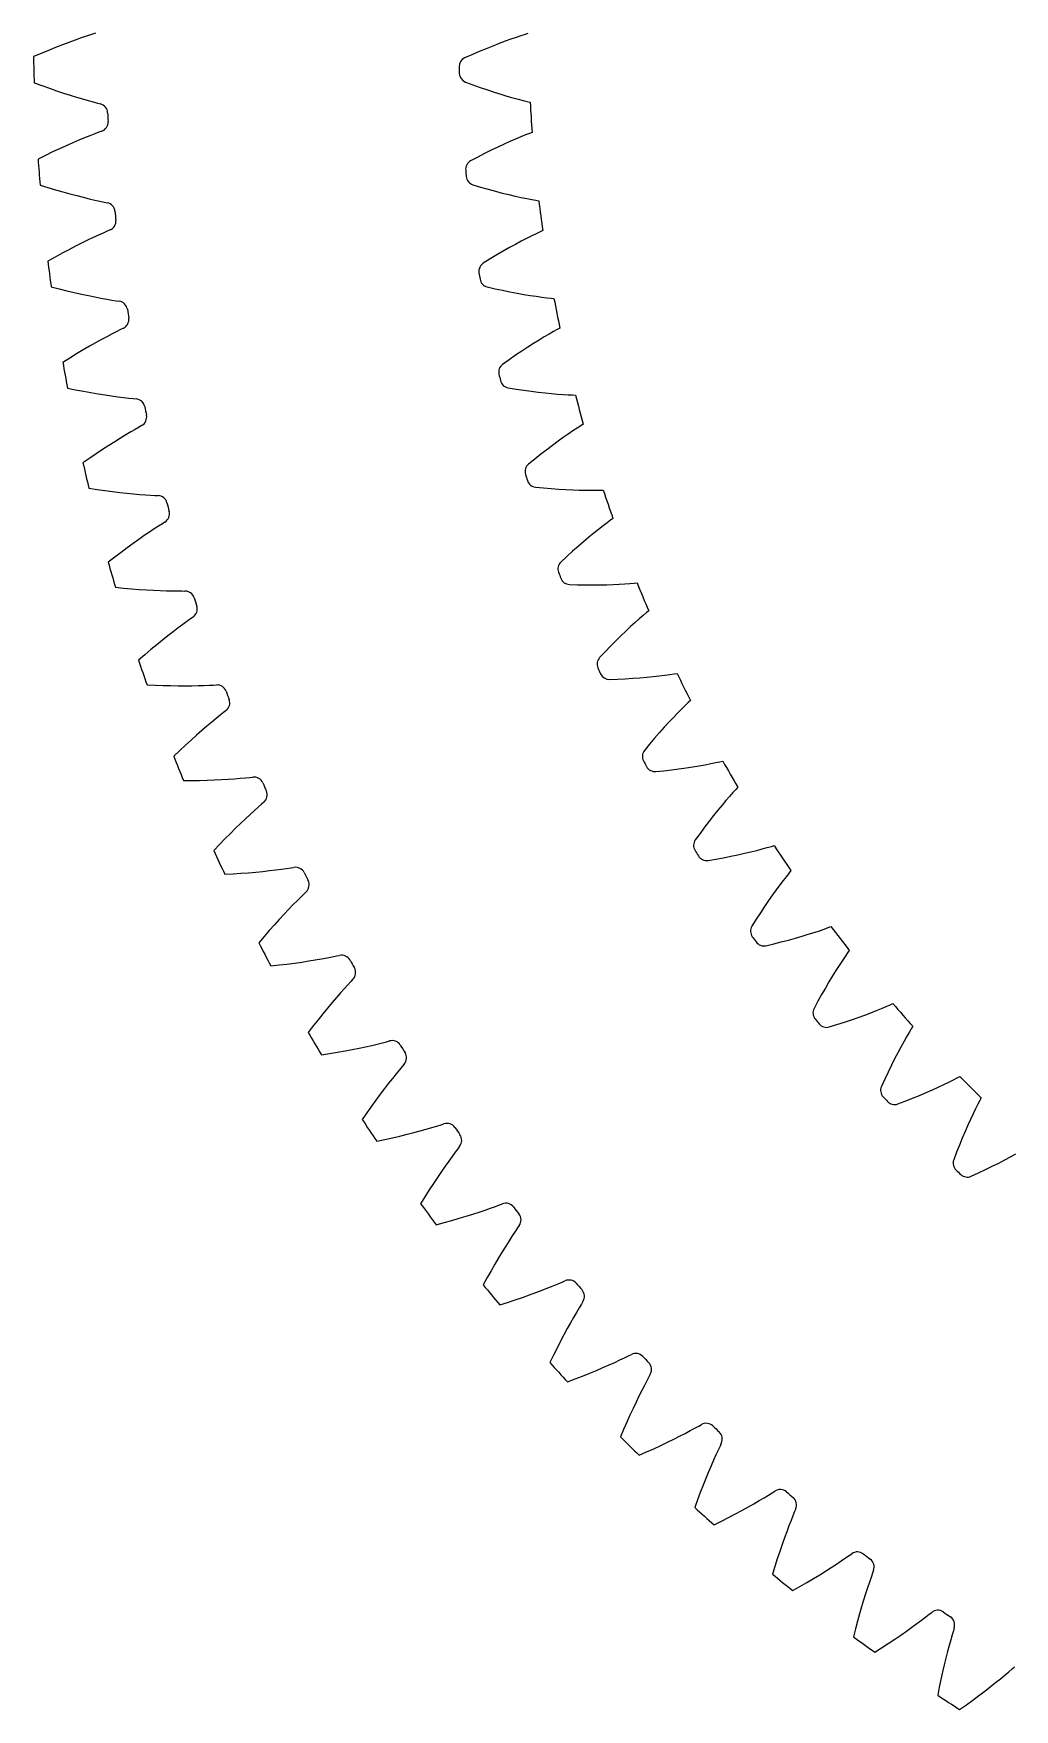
# Model space of a CAD drawing. Header units: millimetres. Extents: x -62 to 62, y -62 to 62.
# Drawn here: x -62.5 to -31.9, y -52.7 to -0.5 of the extents above; entities that cross this region are included whole.
import ezdxf

# ---------------------------------------------------------------- set-up
doc = ezdxf.new("R2010")
doc.units = ezdxf.units.MM

msp = doc.modelspace()

# ---------------------------------------------------------------- linework, layer by layer
at = {"layer": 'thin_ring_external'}
for p, q in [((-60.684631, -0.498214), (-60.838191, -0.549561)), ((-60.553189, -0.455441), (-60.684631, -0.498214)), ((-62.02471, -0.993922), (-62.253306, -1.088799)), ((-61.803454, -0.904875), (-62.02471, -0.993922)), ((-61.590212, -0.821683), (-61.803454, -0.904875)), ((-61.385815, -0.744403), (-61.590212, -0.821683)), ((-61.191315, -0.67314), (-61.385815, -0.744403)), ((-61.008114, -0.608082), (-61.191315, -0.67314)), ((-60.838191, -0.549561), (-61.008114, -0.608082)), ((-62.253306, -1.088799), (-62.48868, -1.189499)), ((-62.467903, -2.002762), (-62.227695, -2.091312)), ((-62.227695, -2.091312), (-61.994553, -2.174393)), ((-61.994553, -2.174393), (-61.769039, -2.252026)), ((-61.769039, -2.252026), (-61.551827, -2.324221)), ((-61.551827, -2.324221), (-61.34375, -2.390964)), ((-61.34375, -2.390964), (-61.145865, -2.452203)), ((-61.145865, -2.452203), (-60.959581, -2.507822)), ((-60.959581, -2.507822), (-60.786892, -2.55759)), ((-60.786892, -2.55759), (-60.630911, -2.60103)), ((-60.630911, -2.60103), (-60.497456, -2.637035)), ((-60.497456, -2.637035), (-60.406135, -2.662543)), ((-60.580032, -3.596157), (-60.73077, -3.655279)), ((-60.450945, -3.546728), (-60.580032, -3.596157)), ((-60.362703, -3.51204), (-60.450945, -3.546728)), ((-61.893052, -4.159644), (-62.116506, -4.266069)), ((-61.676632, -4.059416), (-61.893052, -4.159644)), ((-61.467916, -3.965444), (-61.676632, -4.059416)), ((-61.267731, -3.877828), (-61.467916, -3.965444)), ((-61.077124, -3.796727), (-61.267731, -3.877828)), ((-60.897483, -3.722399), (-61.077124, -3.796727)), ((-60.73077, -3.655279), (-60.897483, -3.722399)), ((-62.116506, -4.266069), (-62.34643, -4.378657)), ((-62.284155, -5.189797), (-62.039739, -5.265968)), ((-62.039739, -5.265968), (-61.802659, -5.337035)), ((-61.802659, -5.337035), (-61.573475, -5.403052)), ((-61.573475, -5.403052), (-61.35286, -5.464062)), ((-61.35286, -5.464062), (-61.141647, -5.520094)), ((-61.141647, -5.520094), (-60.940893, -5.571148)), ((-60.940893, -5.571148), (-60.752012, -5.617183)), ((-60.752012, -5.617183), (-60.577007, -5.658068)), ((-60.577007, -5.658068), (-60.419011, -5.693487)), ((-60.419011, -5.693487), (-60.283891, -5.722631)), ((-60.283891, -5.722631), (-60.191388, -5.743443)), ((-60.464909, -6.75146), (-60.627978, -6.827005)), ((-60.317387, -6.684718), (-60.464909, -6.75146)), ((-60.190993, -6.628763), (-60.317387, -6.684718)), ((-60.104636, -6.589614), (-60.190993, -6.628763)), ((-61.388902, -7.203366), (-61.599922, -7.314514)), ((-61.185257, -7.09886), (-61.388902, -7.203366)), ((-60.989806, -7.001137), (-61.185257, -7.09886)), ((-60.803589, -6.910409), (-60.989806, -7.001137)), ((-60.627978, -6.827005), (-60.803589, -6.910409)), ((-61.81765, -7.43221), (-62.041526, -7.556391)), ((-61.599922, -7.314514), (-61.81765, -7.43221)), ((-61.937915, -8.363293), (-61.689928, -8.426884)), ((-61.689928, -8.426884), (-61.449528, -8.485754)), ((-61.449528, -8.485754), (-61.217272, -8.539983)), ((-61.217272, -8.539983), (-60.993831, -8.589648)), ((-60.993831, -8.589648), (-60.780032, -8.634822)), ((-60.780032, -8.634822), (-60.576933, -8.675559)), ((-60.576933, -8.675559), (-60.385948, -8.71189)), ((-60.385948, -8.71189), (-60.209083, -8.743785)), ((-60.209083, -8.743785), (-60.049485, -8.771091)), ((-60.049485, -8.771091), (-59.913054, -8.793298)), ((-59.913054, -8.793298), (-59.819608, -8.809359)), ((-60.200301, -9.9138), (-60.371424, -10.006062)), ((-60.041303, -9.830027), (-60.200301, -9.9138)), ((-59.897381, -9.75584), (-60.041303, -9.830027)), ((-59.774008, -9.693504), (-59.897381, -9.75584)), ((-59.689764, -9.649997), (-59.774008, -9.693504)), ((-60.941015, -10.328524), (-61.146085, -10.450302)), ((-60.742972, -10.213755), (-60.941015, -10.328524)), ((-60.552766, -10.10618), (-60.742972, -10.213755)), ((-60.371424, -10.006062), (-60.552766, -10.10618)), ((-61.35752, -10.578961), (-61.574763, -10.714411)), ((-61.146085, -10.450302), (-61.35752, -10.578961)), ((-61.430086, -11.514971), (-61.179176, -11.565816)), ((-61.179176, -11.565816), (-60.936083, -11.612334)), ((-60.936083, -11.612334), (-60.701361, -11.654633)), ((-60.701361, -11.654633), (-60.475675, -11.692825)), ((-60.475675, -11.692825), (-60.259848, -11.727023)), ((-60.259848, -11.727023), (-60.054935, -11.757337)), ((-60.054935, -11.757337), (-59.862344, -11.783868)), ((-59.862344, -11.783868), (-59.684081, -11.806691)), ((-59.684081, -11.806691), (-59.523297, -11.825812)), ((-59.523297, -11.825812), (-59.385909, -11.841024)), ((-59.385909, -11.841024), (-59.291766, -11.852292)), ((-59.615569, -12.974731), (-59.781758, -13.07561)), ((-59.461055, -12.882949), (-59.615569, -12.974731)), ((-59.321109, -12.80151), (-59.461055, -12.882949)), ((-59.20108, -12.732956), (-59.321109, -12.80151)), ((-59.119167, -12.685204), (-59.20108, -12.732956)), ((-60.532725, -13.558825), (-60.737314, -13.698113)), ((-60.334141, -13.426735), (-60.532725, -13.558825)), ((-60.142216, -13.302004), (-60.334141, -13.426735)), ((-59.957751, -13.184857), (-60.142216, -13.302004)), ((-59.781758, -13.07561), (-59.957751, -13.184857)), ((-60.737314, -13.698113), (-60.947358, -13.844479)), ((-60.761993, -14.636607), (-60.508813, -14.674574)), ((-60.508813, -14.674574), (-60.263663, -14.708619)), ((-60.263663, -14.708619), (-60.027087, -14.738878)), ((-60.027087, -14.738878), (-59.799746, -14.765496)), ((-59.799746, -14.765496), (-59.582454, -14.788629)), ((-59.582454, -14.788629), (-59.37626, -14.80844)), ((-59.37626, -14.80844), (-59.182565, -14.825103)), ((-59.182565, -14.825103), (-59.00337, -14.838795)), ((-59.00337, -14.838795), (-58.841819, -14.849681)), ((-58.841819, -14.849681), (-58.703834, -14.857857)), ((-58.703834, -14.857857), (-58.609238, -14.864304)), ((-59.036128, -16.111046), (-59.206313, -16.229136)), ((-58.875306, -16.001813), (-59.036128, -16.111046)), ((-58.725681, -15.902261), (-58.875306, -16.001813)), ((-58.590076, -15.813782), (-58.725681, -15.902261)), ((-58.473704, -15.739189), (-58.590076, -15.813782)), ((-58.394336, -15.687317), (-58.473704, -15.739189)), ((-59.761442, -16.631975), (-59.958652, -16.781528)), ((-59.569861, -16.489918), (-59.761442, -16.631975)), ((-59.384555, -16.35555), (-59.569861, -16.489918)), ((-59.206313, -16.229136), (-59.384555, -16.35555)), ((-59.958652, -16.781528), (-60.160948, -16.938428)), ((-59.935378, -17.720058), (-59.680591, -17.745048)), ((-59.680591, -17.745048), (-59.434022, -17.766531)), ((-59.434022, -17.766531), (-59.19621, -17.78467)), ((-59.19621, -17.78467), (-58.967805, -17.799646)), ((-58.967805, -17.799646), (-58.749616, -17.811654)), ((-58.749616, -17.811654), (-58.542679, -17.820911)), ((-58.542679, -17.820911), (-58.348386, -17.827662)), ((-58.348386, -17.827662), (-58.168726, -17.832185)), ((-58.168726, -17.832185), (-58.00683, -17.834808)), ((-58.00683, -17.834808), (-57.868607, -17.835929)), ((-57.868607, -17.835929), (-57.773805, -17.837537)), ((-57.706187, -18.784798), (-57.837098, -18.880085)), ((-57.593776, -18.70436), (-57.706187, -18.784798)), ((-57.51716, -18.648503), (-57.593776, -18.70436)), ((-58.300413, -19.231076), (-58.471968, -19.366426)), ((-58.136479, -19.10445), (-58.300413, -19.231076)), ((-57.981445, -18.987148), (-58.136479, -19.10445)), ((-57.837098, -18.880085), (-57.981445, -18.987148)), ((-59.023565, -19.821161), (-59.217585, -19.988186)), ((-58.834248, -19.661735), (-59.023565, -19.821161)), ((-58.650171, -19.51008), (-58.834248, -19.661735)), ((-58.471968, -19.366426), (-58.650171, -19.51008)), ((-58.952399, -20.757279), (-58.696668, -20.769227)), ((-58.696668, -20.769227), (-58.449324, -20.778092)), ((-58.449324, -20.778092), (-58.210896, -20.784065)), ((-58.210896, -20.784065), (-57.982025, -20.787358)), ((-57.982025, -20.787358), (-57.763507, -20.78821)), ((-57.763507, -20.78821), (-57.556367, -20.786888)), ((-57.556367, -20.786888), (-57.361983, -20.78371)), ((-57.361983, -20.78371), (-57.182326, -20.779054)), ((-57.182326, -20.779054), (-57.020507, -20.773407)), ((-57.020507, -20.773407), (-56.882408, -20.767468)), ((-56.882408, -20.767468), (-56.787648, -20.764234)), ((-56.936316, -21.922947), (-57.085159, -22.048012)), ((-56.797624, -21.808654), (-56.936316, -21.922947)), ((-56.67175, -21.706807), (-56.797624, -21.808654)), ((-56.563592, -21.620733), (-56.67175, -21.706807)), ((-56.489928, -21.561037), (-56.563592, -21.620733)), ((-57.406833, -22.326777), (-57.577469, -22.479343)), ((-57.242413, -22.182844), (-57.406833, -22.326777)), ((-57.085159, -22.048012), (-57.242413, -22.182844)), ((-57.934491, -22.809084), (-58.119731, -22.985798)), ((-57.753562, -22.640199), (-57.934491, -22.809084)), ((-57.577469, -22.479343), (-57.753562, -22.640199)), ((-57.81562, -23.740347), (-57.559612, -23.739222)), ((-57.559612, -23.739222), (-57.312138, -23.735445)), ((-57.312138, -23.735445), (-57.073716, -23.729236)), ((-57.073716, -23.729236), (-56.844975, -23.720839)), ((-56.844975, -23.720839), (-56.626699, -23.710531)), ((-56.626699, -23.710531), (-56.419898, -23.698635)), ((-56.419898, -23.698635), (-56.225929, -23.685536)), ((-56.225929, -23.685536), (-56.046744, -23.671712)), ((-56.046744, -23.671712), (-55.885425, -23.65781)), ((-55.885425, -23.65781), (-55.747809, -23.644828)), ((-55.747809, -23.644828), (-55.653337, -23.636759)), ((-55.385841, -24.480701), (-55.489462, -24.572185)), ((-55.315321, -24.417321), (-55.385841, -24.480701)), ((-55.88491, -24.934054), (-56.035074, -25.076739)), ((-55.742648, -24.801552), (-55.88491, -24.934054)), ((-55.609972, -24.680326), (-55.742648, -24.801552)), ((-55.489462, -24.572185), (-55.609972, -24.680326)), ((-56.522204, -25.559597), (-56.694274, -25.737501)), ((-56.354553, -25.389959), (-56.522204, -25.559597)), ((-56.191931, -25.22888), (-56.354553, -25.389959)), ((-56.035074, -25.076739), (-56.191931, -25.22888)), ((-56.694274, -25.737501), (-56.870248, -25.923442)), ((-56.025432, -26.630875), (-55.787638, -26.612501)), ((-55.787638, -26.612501), (-55.559624, -26.592435)), ((-55.559624, -26.592435), (-55.342159, -26.570995)), ((-55.342159, -26.570995), (-55.136235, -26.548555)), ((-55.136235, -26.548555), (-54.943188, -26.525569)), ((-54.943188, -26.525569), (-54.764942, -26.502614)), ((-54.764942, -26.502614), (-54.604544, -26.480493)), ((-54.604544, -26.480493), (-54.46777, -26.460501)), ((-54.46777, -26.460501), (-54.373834, -26.447619)), ((-56.528007, -26.661479), (-56.27239, -26.647283)), ((-56.27239, -26.647283), (-56.025432, -26.630875)), ((-54.403552, -27.615452), (-54.538863, -27.755045)), ((-54.27724, -27.48761), (-54.403552, -27.615452)), ((-54.162409, -27.373457), (-54.27724, -27.48761)), ((-54.063594, -27.276801), (-54.162409, -27.373457)), ((-53.996402, -27.209904), (-54.063594, -27.276801)), ((-54.83043, -28.065163), (-54.984616, -28.234337)), ((-54.681546, -27.905212), (-54.83043, -28.065163)), ((-54.538863, -27.755045), (-54.681546, -27.905212)), ((-55.306147, -28.598771), (-55.472398, -28.793455)), ((-55.143386, -28.412313), (-55.306147, -28.598771)), ((-54.984616, -28.234337), (-55.143386, -28.412313)), ((-53.340265, -29.264373), (-53.181205, -29.234091)), ((-53.181205, -29.234091), (-53.045631, -29.207141)), ((-53.045631, -29.207141), (-52.952475, -29.18948)), ((-55.092918, -29.513054), (-54.83836, -29.485825)), ((-54.83836, -29.485825), (-54.592562, -29.456829)), ((-54.592562, -29.456829), (-54.356016, -29.426336)), ((-54.356016, -29.426336), (-54.129324, -29.394654)), ((-54.129324, -29.394654), (-53.913238, -29.362139)), ((-53.913238, -29.362139), (-53.708728, -29.329213)), ((-53.708728, -29.329213), (-53.517107, -29.296399)), ((-53.517107, -29.296399), (-53.340265, -29.264373)), ((-52.802904, -30.223182), (-52.922525, -30.357307)), ((-52.694052, -30.103314), (-52.802904, -30.223182)), ((-52.600301, -30.00174), (-52.694052, -30.103314)), ((-52.536613, -29.931498), (-52.600301, -30.00174)), ((-53.185361, -30.660884), (-53.325883, -30.828228)), ((-53.050531, -30.503627), (-53.185361, -30.660884)), ((-52.922525, -30.357307), (-53.050531, -30.503627)), ((-53.620705, -31.190905), (-53.773733, -31.38543)), ((-53.471229, -31.005054), (-53.620705, -31.190905)), ((-53.325883, -30.828228), (-53.471229, -31.005054)), ((-53.773733, -31.38543), (-53.929827, -31.588349)), ((-53.514099, -32.287633), (-53.261263, -32.247442)), ((-53.261263, -32.247442), (-53.017266, -32.205933)), ((-53.017266, -32.205933), (-52.782586, -32.163402)), ((-52.782586, -32.163402), (-52.557807, -32.120186)), ((-52.557807, -32.120186), (-52.343663, -32.076679)), ((-52.343663, -32.076679), (-52.141101, -32.033354)), ((-52.141101, -32.033354), (-51.951405, -31.990799)), ((-51.951405, -31.990799), (-51.77643, -31.949785)), ((-51.77643, -31.949785), (-51.619123, -31.911421)), ((-51.619123, -31.911421), (-51.485102, -31.877584)), ((-51.485102, -31.877584), (-51.392969, -31.855189)), ((-51.190812, -32.879906), (-51.303428, -33.019963)), ((-51.088223, -32.754636), (-51.190812, -32.879906)), ((-50.999781, -32.648407), (-51.088223, -32.754636)), ((-50.939762, -32.575005), (-50.999781, -32.648407)), ((-51.550421, -33.336564), (-51.682215, -33.510866)), ((-51.423797, -33.172629), (-51.550421, -33.336564)), ((-51.303428, -33.019963), (-51.423797, -33.172629)), ((-51.958134, -33.888123), (-52.10103, -34.090208)), ((-51.818343, -33.694882), (-51.958134, -33.888123)), ((-51.682215, -33.510866), (-51.818343, -33.694882)), ((-52.10103, -34.090208), (-52.246558, -34.300833)), ((-49.790254, -34.464861), (-49.699385, -34.437791)), ((-51.795667, -34.977977), (-51.545213, -34.924928)), ((-51.545213, -34.924928), (-51.303654, -34.871015)), ((-51.303654, -34.871015), (-51.071451, -34.816556)), ((-51.071451, -34.816556), (-50.849173, -34.76192)), ((-50.849173, -34.76192), (-50.637529, -34.707536)), ((-50.637529, -34.707536), (-50.437443, -34.653924)), ((-50.437443, -34.653924), (-50.250168, -34.601738)), ((-50.250168, -34.601738), (-50.077515, -34.551844)), ((-50.077515, -34.551844), (-49.922373, -34.505497)), ((-49.922373, -34.505497), (-49.790254, -34.464861)), ((-49.445169, -35.450849), (-49.550487, -35.596474)), ((-49.34911, -35.320504), (-49.445169, -35.450849)), ((-49.266207, -35.209898), (-49.34911, -35.320504)), ((-49.210015, -35.133527), (-49.266207, -35.209898)), ((-49.780991, -35.925274), (-49.903713, -36.106077)), ((-49.662903, -35.755087), (-49.780991, -35.925274)), ((-49.550487, -35.596474), (-49.662903, -35.755087)), ((-50.16001, -36.496931), (-50.292401, -36.706049)), ((-50.030268, -36.296804), (-50.16001, -36.496931)), ((-49.903713, -36.106077), (-50.030268, -36.296804)), ((-50.292401, -36.706049), (-50.426985, -36.92383)), ((-48.417835, -37.122406), (-48.247954, -37.063761)), ((-48.247954, -37.063761), (-48.095381, -37.009553)), ((-48.095381, -37.009553), (-47.96551, -36.962224)), ((-47.96551, -36.962224), (-47.876141, -36.930549)), ((-49.942106, -37.577068), (-49.694688, -37.5113)), ((-49.694688, -37.5113), (-49.456196, -37.445123)), ((-49.456196, -37.445123), (-49.227078, -37.378879)), ((-49.227078, -37.378879), (-49.007879, -37.312964)), ((-49.007879, -37.312964), (-48.799288, -37.247844)), ((-48.799288, -37.247844), (-48.602201, -37.184086)), ((-48.602201, -37.184086), (-48.417835, -37.122406)), ((-47.668274, -38.080118), (-47.772445, -38.244263)), ((-47.57053, -37.929305), (-47.668274, -38.080118)), ((-47.481251, -37.794225), (-47.57053, -37.929305)), ((-47.404104, -37.67953), (-47.481251, -37.794225)), ((-47.351885, -37.60039), (-47.404104, -37.67953)), ((-47.995019, -38.607092), (-48.11167, -38.804033)), ((-47.881689, -38.420258), (-47.995019, -38.607092)), ((-47.772445, -38.244263), (-47.881689, -38.420258)), ((-48.231024, -39.010523), (-48.352565, -39.226128)), ((-48.11167, -38.804033), (-48.231024, -39.010523)), ((-48.352565, -39.226128), (-48.475853, -39.450497)), ((-46.833735, -39.690977), (-46.64016, -39.617239)), ((-46.64016, -39.617239), (-46.459184, -39.546225)), ((-46.459184, -39.546225), (-46.29252, -39.478982)), ((-46.29252, -39.478982), (-46.142914, -39.417055)), ((-46.142914, -39.417055), (-46.015628, -39.363156)), ((-46.015628, -39.363156), (-45.927994, -39.326959)), ((-47.958252, -40.078124), (-47.714515, -39.999809)), ((-47.714515, -39.999809), (-47.479713, -39.92154)), ((-47.479713, -39.92154), (-47.254276, -39.843684)), ((-47.254276, -39.843684), (-47.038729, -39.766662)), ((-47.038729, -39.766662), (-46.833735, -39.690977)), ((-45.489519, -40.169346), (-45.571784, -40.308808)), ((-45.418329, -40.050861), (-45.489519, -40.169346)), ((-45.370219, -39.969158), (-45.418329, -40.050861)), ((-45.757354, -40.633665), (-45.857469, -40.815009)), ((-45.6617, -40.464415), (-45.757354, -40.633665)), ((-45.571784, -40.308808), (-45.6617, -40.464415)), ((-46.067554, -41.210025), (-46.176209, -41.422341)), ((-45.961111, -41.007386), (-46.067554, -41.210025)), ((-45.857469, -40.815009), (-45.961111, -41.007386)), ((-46.286582, -41.64387), (-46.398253, -41.874241)), ((-46.176209, -41.422341), (-46.286582, -41.64387)), ((-44.216314, -41.791208), (-44.070065, -41.721722)), ((-44.070065, -41.721722), (-43.945697, -41.661394)), ((-43.945697, -41.661394), (-43.860025, -41.62077)), ((-45.379361, -42.293807), (-45.158193, -42.204542)), ((-45.158193, -42.204542), (-44.94686, -42.116614)), ((-44.94686, -42.116614), (-44.745998, -42.030561)), ((-44.745998, -42.030561), (-44.556441, -41.947035)), ((-44.556441, -41.947035), (-44.379327, -41.866873)), ((-44.379327, -41.866873), (-44.216314, -41.791208)), ((-43.270187, -42.233651), (-43.314063, -42.317704)), ((-45.84928, -42.474622), (-45.60986, -42.383963)), ((-45.60986, -42.383963), (-45.379361, -42.293807)), ((-43.536, -42.743145), (-43.622887, -42.917059)), ((-43.454146, -42.58315), (-43.536, -42.743145)), ((-43.37911, -42.439669), (-43.454146, -42.58315)), ((-43.314063, -42.317704), (-43.37911, -42.439669)), ((-43.807296, -43.300696), (-43.903253, -43.508506)), ((-43.713612, -43.103278), (-43.807296, -43.300696)), ((-43.622887, -42.917059), (-43.713612, -43.103278)), ((-44.000925, -43.726092), (-44.099843, -43.952969)), ((-43.903253, -43.508506), (-44.000925, -43.726092)), ((-41.882242, -43.917542), (-41.761117, -43.850943)), ((-41.761117, -43.850943), (-41.677631, -43.805997)), ((-44.099843, -43.952969), (-44.199606, -44.188741)), ((-42.944298, -44.455292), (-42.73773, -44.356689)), ((-42.73773, -44.356689), (-42.541524, -44.260491)), ((-42.541524, -44.260491), (-42.356479, -44.167395)), ((-42.356479, -44.167395), (-42.183689, -44.078295)), ((-42.183689, -44.078295), (-42.024752, -43.994405)), ((-42.024752, -43.994405), (-41.882242, -43.917542)), ((-43.620693, -44.760307), (-43.386214, -44.657542)), ((-43.386214, -44.657542), (-43.160619, -44.555735)), ((-43.160619, -44.555735), (-42.944298, -44.455292)), ((-41.223142, -44.746397), (-41.296719, -44.910363)), ((-41.155529, -44.599272), (-41.223142, -44.746397)), ((-41.096795, -44.474145), (-41.155529, -44.599272)), ((-41.057268, -44.387961), (-41.096795, -44.474145)), ((-41.455711, -45.279095), (-41.539193, -45.481039)), ((-41.374613, -45.088486), (-41.455711, -45.279095)), ((-41.296719, -44.910363), (-41.374613, -45.088486)), ((-41.710848, -45.915768), (-41.798053, -46.147399)), ((-41.624414, -45.693478), (-41.710848, -45.915768)), ((-41.539193, -45.481039), (-41.624414, -45.693478)), ((-39.585153, -45.998786), (-39.467587, -45.926089)), ((-39.467587, -45.926089), (-39.386505, -45.876939)), ((-41.798053, -46.147399), (-41.885646, -46.387958)), ((-40.417102, -46.481042), (-40.226064, -46.374952)), ((-40.226064, -46.374952), (-40.046014, -46.272529)), ((-40.046014, -46.272529), (-39.877999, -46.174721)), ((-39.877999, -46.174721), (-39.723553, -46.082825)), ((-39.723553, -46.082825), (-39.585153, -45.998786)), ((-38.737236, -46.426468), (-38.77231, -46.514557)), ((-41.278305, -46.929219), (-41.049379, -46.814615)), ((-41.049379, -46.814615), (-40.829276, -46.701421)), ((-40.829276, -46.701421), (-40.618366, -46.590064)), ((-40.618366, -46.590064), (-40.417102, -46.481042)), ((-38.9497, -46.960415), (-39.018397, -47.142283)), ((-38.884591, -46.792906), (-38.9497, -46.960415)), ((-38.824579, -46.642521), (-38.884591, -46.792906)), ((-38.77231, -46.514557), (-38.824579, -46.642521)), ((-39.089657, -47.336784), (-39.162718, -47.542727)), ((-39.018397, -47.142283), (-39.089657, -47.336784)), ((-39.311952, -47.985654), (-39.387216, -48.221436)), ((-39.236981, -47.759241), (-39.311952, -47.985654)), ((-39.162718, -47.542727), (-39.236981, -47.759241)), ((-37.318719, -48.051021), (-37.184791, -47.960025)), ((-37.184791, -47.960025), (-37.07109, -47.88142)), ((-37.07109, -47.88142), (-36.992624, -47.828194)), ((-39.387216, -48.221436), (-39.462412, -48.466153)), ((-38.186465, -48.603288), (-37.991031, -48.484132)), ((-37.991031, -48.484132), (-37.805659, -48.368425)), ((-37.805659, -48.368425), (-37.631074, -48.256942)), ((-37.631074, -48.256942), (-37.468272, -48.150683)), ((-37.468272, -48.150683), (-37.318719, -48.051021)), ((-36.346673, -48.433619), (-36.39234, -48.564084)), ((-36.316142, -48.343853), (-36.346673, -48.433619)), ((-38.828226, -48.975697), (-38.60545, -48.849553)), ((-38.60545, -48.849553), (-38.391415, -48.725269)), ((-38.391415, -48.725269), (-38.186465, -48.603288)), ((-36.560387, -49.073091), (-36.621622, -49.270977)), ((-36.501066, -48.887953), (-36.560387, -49.073091)), ((-36.444595, -48.717338), (-36.501066, -48.887953)), ((-36.39234, -48.564084), (-36.444595, -48.717338)), ((-36.684073, -49.480382), (-36.747184, -49.700405)), ((-36.621622, -49.270977), (-36.684073, -49.480382)), ((-36.810496, -49.930351), (-36.873622, -50.169668)), ((-36.747184, -49.700405), (-36.810496, -49.930351)), ((-35.286623, -50.23571), (-35.117958, -50.115459)), ((-35.117958, -50.115459), (-34.960794, -50.001026)), ((-34.960794, -50.001026), (-34.816526, -49.893857)), ((-34.816526, -49.893857), (-34.687418, -49.796141)), ((-34.687418, -49.796141), (-34.57788, -49.711833)), ((-34.57788, -49.711833), (-34.502233, -49.65467)), ((-36.873622, -50.169668), (-36.936225, -50.417906)), ((-36.060804, -50.757049), (-35.853394, -50.621998)), ((-35.853394, -50.621998), (-35.65494, -50.489711)), ((-35.65494, -50.489711), (-35.465845, -50.360731)), ((-35.465845, -50.360731), (-35.286623, -50.23571)), ((-33.909519, -50.514671), (-33.957204, -50.687947)), ((-33.865157, -50.35895), (-33.909519, -50.514671)), ((-33.826211, -50.226323), (-33.865157, -50.35895)), ((-33.800304, -50.135115), (-33.826211, -50.226323)), ((-36.276848, -50.894403), (-36.060804, -50.757049)), ((-34.058046, -51.076628), (-34.109723, -51.288948)), ((-34.006994, -50.875873), (-34.058046, -51.076628)), ((-33.957204, -50.687947), (-34.006994, -50.875873)), ((-34.161517, -51.511907), (-34.213006, -51.744785)), ((-34.109723, -51.288948), (-34.161517, -51.511907)), ((-32.362108, -51.720921), (-32.2235, -51.606526)), ((-32.2235, -51.606526), (-32.09955, -51.502345)), ((-32.09955, -51.502345), (-31.994459, -51.412554)), ((-31.994459, -51.412554), (-31.92183, -51.351603)), ((-34.26383, -51.987014), (-34.313676, -52.238124)), ((-34.213006, -51.744785), (-34.26383, -51.987014)), ((-33.030396, -52.244413), (-32.848133, -52.105946)), ((-32.848133, -52.105946), (-32.675529, -51.971937)), ((-32.675529, -51.971937), (-32.513224, -51.84323)), ((-32.513224, -51.84323), (-32.362108, -51.720921)), ((-33.630829, -52.680332), (-33.42208, -52.532125)), ((-33.42208, -52.532125), (-33.221836, -52.38666)), ((-33.221836, -52.38666), (-33.030396, -52.244413))]:
    msp.add_line(p, q, dxfattribs=at)
for centre, radius, start, end in [((0, 0), 62.5, 181.090518, 181.836311), ((-60.477908, -2.953831), 0.3, 2.796189, 76.158149), ((0, 0), 60.25, 182.796189, 183.05747), ((-60.463809, -3.229591), 0.3, 289.69551, 3.05747), ((0, 0), 62.5, 184.017348, 184.76314), ((-60.248194, -6.038016), 0.3, 5.723018, 79.084978), ((0, 0), 60.25, 185.723018, 185.984299), ((-60.220033, -6.312696), 0.3, 292.622339, 5.984299), ((0, 0), 62.5, 186.944177, 187.689969), ((-59.861299, -9.106448), 0.3, 8.649847, 82.011807), ((-59.819149, -9.379332), 0.3, 295.549168, 8.911128), ((0, 0), 60.25, 188.649847, 188.911128), ((0, 0), 62.5, 189.871006, 190.616799), ((-59.318233, -12.151122), 0.3, 11.576677, 84.938637), ((-59.262204, -12.421499), 0.3, 298.475997, 11.837958), ((0, 0), 60.25, 191.576677, 191.837958), ((0, 0), 62.5, 192.797835, 193.543628), ((-58.620412, -15.164096), 0.3, 14.503506, 87.865466), ((0, 0), 60.25, 194.503506, 194.764787), ((-58.550651, -15.431259), 0.3, 301.402827, 14.764787), ((0, 0), 62.5, 195.724665, 196.470457), ((-57.769657, -18.137509), 0.3, 17.430335, 90.792295), ((0, 0), 60.25, 197.430335, 197.691616), ((-57.686346, -18.400761), 0.3, 304.329656, 17.691616), ((0, 0), 62.5, 198.651494, 199.397286), ((-56.768188, -21.063602), 0.3, 20.357164, 93.719125), ((-56.671544, -21.322257), 0.3, 307.256485, 20.618445), ((0, 0), 60.25, 200.357164, 200.618445), ((0, 0), 62.5, 201.578323, 202.324116), ((-55.618617, -23.934743), 0.3, 23.283994, 96.645954), ((0, 0), 60.25, 203.283994, 203.545275), ((-55.508892, -24.188126), 0.3, 310.183314, 23.545275), ((0, 0), 62.5, 204.505153, 205.250945), ((-54.323944, -26.743441), 0.3, 26.210823, 99.572783), ((0, 0), 60.25, 206.210823, 206.472104), ((-54.201423, -26.990891), 0.3, 313.110144, 26.472104), ((0, 0), 62.5, 207.431982, 208.177774), ((-52.887545, -29.482369), 0.3, 29.137652, 102.499612), ((0, 0), 60.25, 209.137652, 209.398933), ((-52.75255, -29.72324), 0.3, 316.036973, 29.398933), ((0, 0), 62.5, 210.358811, 211.104604), ((-51.313169, -32.14438), 0.3, 32.064482, 105.426442), ((0, 0), 60.25, 212.064482, 212.325762), ((-51.166051, -32.378044), 0.3, 318.963802, 32.325762), ((0, 0), 62.5, 213.28564, 214.031433), ((-49.604923, -34.722531), 0.3, 34.991311, 108.353271), ((0, 0), 60.25, 214.991311, 215.252592), ((-49.446065, -34.948378), 0.3, 321.890632, 35.252592), ((0, 0), 62.5, 216.21247, 216.958262), ((-47.767263, -37.210094), 0.3, 37.91814, 111.2801), ((0, 0), 60.25, 217.91814, 218.179421), ((-47.597081, -37.427535), 0.3, 324.817461, 38.179421), ((0, 0), 62.5, 219.139299, 219.885091), ((-45.804984, -39.60058), 0.3, 40.844969, 114.206929), ((0, 0), 60.25, 220.844969, 221.10625), ((-45.623921, -39.809048), 0.3, 327.74429, 41.10625), ((-43.723205, -41.887753), 0.3, 43.771799, 117.133759), ((0, 0), 60.25, 223.771799, 224.033079), ((0, 0), 62.5, 222.066128, 222.811921), ((-43.531734, -42.086704), 0.3, 330.671119, 44.033079), ((-41.527357, -44.065646), 0.3, 46.698628, 120.060588), ((0, 0), 60.25, 226.698628, 226.959909), ((0, 0), 62.5, 224.992957, 225.73875), ((-41.325977, -44.254561), 0.3, 333.597949, 46.959909), ((-39.223168, -46.128576), 0.3, 49.625457, 122.987417), ((0, 0), 60.25, 229.625457, 229.886738), ((0, 0), 62.5, 227.919787, 228.665579), ((-39.012405, -46.306962), 0.3, 336.524778, 49.886738), ((-36.816652, -48.071163), 0.3, 52.552286, 125.914247), ((0, 0), 60.25, 232.552286, 232.813567), ((-36.597055, -48.238554), 0.3, 339.451607, 52.813567), ((0, 0), 62.5, 230.846616, 231.592408), ((-34.314084, -49.888337), 0.3, 55.479116, 128.841076), ((0, 0), 60.25, 235.479116, 235.740397), ((-34.086227, -50.044297), 0.3, 342.378436, 55.740397), ((0, 0), 62.5, 233.773445, 234.519238), ((0, 0), 62.5, 236.700274, 237.446067)]:
    msp.add_arc(centre, radius, start, end, dxfattribs=at)
at = {"layer": 'thin_ring_internal'}
for p, q in [((-47.171451, -0.49692), (-47.299458, -0.538292)), ((-47.083885, -0.469406), (-47.171451, -0.49692)), ((-48.603622, -1.032422), (-48.825885, -1.12906)), ((-48.38843, -0.942194), (-48.603622, -1.032422)), ((-48.180977, -0.85837), (-48.38843, -0.942194)), ((-47.982079, -0.78097), (-48.180977, -0.85837)), ((-47.792773, -0.710052), (-47.982079, -0.78097)), ((-47.614431, -0.645748), (-47.792773, -0.710052)), ((-47.448988, -0.588316), (-47.614431, -0.645748)), ((-47.299458, -0.538292), (-47.448988, -0.588316)), ((-48.825885, -1.12906), (-49.054687, -1.231065)), ((-49.030173, -1.979901), (-48.79519, -2.066723)), ((-48.79519, -2.066723), (-48.567082, -2.148618)), ((-48.567082, -2.148618), (-48.34645, -2.224578)), ((-48.34645, -2.224578), (-48.133958, -2.294654)), ((-48.133958, -2.294654), (-47.930424, -2.358881)), ((-47.930424, -2.358881), (-47.736885, -2.417265)), ((-47.736885, -2.417265), (-47.554719, -2.469768)), ((-47.554719, -2.469768), (-47.385874, -2.516255)), ((-47.385874, -2.516255), (-47.233392, -2.556393)), ((-47.233392, -2.556393), (-47.102953, -2.589305)), ((-47.102953, -2.589305), (-47.013775, -2.611033)), ((-47.16298, -3.630672), (-47.308919, -3.690369)), ((-47.037953, -3.581016), (-47.16298, -3.630672)), ((-46.952374, -3.547834), (-47.037953, -3.581016)), ((-48.223205, -4.104931), (-48.432035, -4.20904)), ((-48.021678, -4.007719), (-48.223205, -4.104931)), ((-47.828268, -3.917476), (-48.021678, -4.007719)), ((-47.644005, -3.834329), (-47.828268, -3.917476)), ((-47.470251, -3.758498), (-47.644005, -3.834329)), ((-47.308919, -3.690369), (-47.470251, -3.758498)), ((-48.647501, -4.320009), (-48.869142, -4.436759)), ((-48.432035, -4.20904), (-48.647501, -4.320009)), ((-48.795704, -5.182389), (-48.555545, -5.253656)), ((-48.555545, -5.253656), (-48.32257, -5.320457)), ((-48.32257, -5.320457), (-48.097442, -5.381824)), ((-48.097442, -5.381824), (-47.880822, -5.437853)), ((-47.880822, -5.437853), (-47.673523, -5.48863)), ((-47.673523, -5.48863), (-47.47658, -5.534231)), ((-47.47658, -5.534231), (-47.29137, -5.574707)), ((-47.29137, -5.574707), (-47.119846, -5.610052)), ((-47.119846, -5.610052), (-46.965066, -5.640132)), ((-46.965066, -5.640132), (-46.832754, -5.664442)), ((-46.832754, -5.664442), (-46.742345, -5.68029)), ((-46.966265, -6.776619), (-47.122796, -6.855153)), ((-46.824544, -6.707505), (-46.966265, -6.776619)), ((-46.703032, -6.649778), (-46.824544, -6.707505)), ((-46.619806, -6.61107), (-46.703032, -6.649778)), ((-47.85148, -7.250091), (-48.053054, -7.367635)), ((-47.656742, -7.139906), (-47.85148, -7.250091)), ((-47.469649, -7.037206), (-47.656742, -7.139906)), ((-47.291219, -6.942186), (-47.469649, -7.037206)), ((-47.122796, -6.855153), (-47.291219, -6.942186)), ((-48.260801, -7.492458), (-48.474331, -7.623454)), ((-48.053054, -7.367635), (-48.260801, -7.492458)), ((-48.352284, -8.362685), (-48.107979, -8.418092)), ((-48.107979, -8.418092), (-47.871133, -8.469512)), ((-47.871133, -8.469512), (-47.642473, -8.516025)), ((-47.642473, -8.516025), (-47.422653, -8.557765)), ((-47.422653, -8.557765), (-47.212476, -8.594876)), ((-47.212476, -8.594876), (-47.012973, -8.627499)), ((-47.012973, -8.627499), (-46.825512, -8.655775)), ((-46.825512, -8.655775), (-46.652044, -8.679826)), ((-46.652044, -8.679826), (-46.495628, -8.699718)), ((-46.495628, -8.699718), (-46.362009, -8.715322)), ((-46.362009, -8.715322), (-46.270757, -8.725224)), ((-46.422494, -9.833851), (-46.573554, -9.922454)), ((-46.285597, -9.755615), (-46.422494, -9.833851)), ((-46.16812, -9.690065), (-46.285597, -9.755615)), ((-46.087604, -9.645996), (-46.16812, -9.690065)), ((-47.274847, -10.364204), (-47.468302, -10.49468)), ((-47.087733, -10.241519), (-47.274847, -10.364204)), ((-46.907757, -10.126803), (-47.087733, -10.241519)), ((-46.735924, -10.020316), (-46.907757, -10.126803)), ((-46.573554, -9.922454), (-46.735924, -10.020316)), ((-47.667441, -10.632824), (-47.871946, -10.777505)), ((-47.468302, -10.49468), (-47.667441, -10.632824)), ((-47.701812, -11.50717), (-47.454406, -11.54648)), ((-47.454406, -11.54648), (-47.214705, -11.5823)), ((-47.214705, -11.5823), (-46.983492, -11.613758)), ((-46.983492, -11.613758), (-46.761412, -11.641032)), ((-46.761412, -11.641032), (-46.549259, -11.664317)), ((-46.549259, -11.664317), (-46.348049, -11.683822)), ((-46.348049, -11.683822), (-46.15914, -11.699777)), ((-46.15914, -11.699777), (-45.984471, -11.712432)), ((-45.984471, -11.712432), (-45.827088, -11.722051)), ((-45.827088, -11.722051), (-45.692735, -11.728882)), ((-45.692735, -11.728882), (-45.601031, -11.732795)), ((-45.824877, -12.947266), (-45.980499, -13.055537)), ((-45.679936, -12.848972), (-45.824877, -12.947266)), ((-45.548448, -12.76195), (-45.679936, -12.848972)), ((-45.43551, -12.688857), (-45.548448, -12.76195)), ((-45.358049, -12.639617), (-45.43551, -12.688857)), ((-46.495777, -13.433937), (-46.680284, -13.576786)), ((-46.317087, -13.299276), (-46.495777, -13.433937)), ((-46.145, -13.173035), (-46.317087, -13.299276)), ((-45.980499, -13.055537), (-46.145, -13.173035)), ((-46.869961, -13.727658), (-47.064566, -13.885404)), ((-46.680284, -13.576786), (-46.869961, -13.727658)), ((-46.847074, -14.60238), (-46.597627, -14.625425)), ((-46.597627, -14.625425), (-46.356096, -14.645491)), ((-46.356096, -14.645491), (-46.123321, -14.66176)), ((-46.123321, -14.66176), (-45.899933, -14.674451)), ((-45.899933, -14.674451), (-45.686711, -14.68381)), ((-45.686711, -14.68381), (-45.484655, -14.690114)), ((-45.484655, -14.690114), (-45.295108, -14.693679)), ((-45.295108, -14.693679), (-45.119985, -14.694883)), ((-45.119985, -14.694883), (-44.96231, -14.694188)), ((-44.96231, -14.694188), (-44.827798, -14.692218)), ((-44.827798, -14.692218), (-44.736034, -14.690124)), ((-44.508338, -15.633314), (-44.616254, -15.713637)), ((-44.434263, -15.579113), (-44.508338, -15.633314)), ((-45.184642, -16.162858), (-45.348105, -16.300084)), ((-45.028178, -16.034853), (-45.184642, -16.162858)), ((-44.87997, -15.916635), (-45.028178, -16.034853)), ((-44.741769, -15.809072), (-44.87997, -15.916635)), ((-44.616254, -15.713637), (-44.741769, -15.809072)), ((-45.692373, -16.600754), (-45.871777, -16.763708)), ((-45.517604, -16.446143), (-45.692373, -16.600754)), ((-45.348105, -16.300084), (-45.517604, -16.446143)), ((-45.871777, -16.763708), (-46.055649, -16.933845)), ((-45.79173, -17.635061), (-45.541309, -17.641742)), ((-45.541309, -17.641742), (-45.298983, -17.645968)), ((-45.298983, -17.645968), (-45.065642, -17.646977)), ((-45.065642, -17.646977), (-44.841902, -17.645031)), ((-44.841902, -17.645031), (-44.628525, -17.640425)), ((-44.628525, -17.640425), (-44.42649, -17.6335)), ((-44.42649, -17.6335), (-44.237115, -17.624661)), ((-44.237115, -17.624661), (-44.062288, -17.614408)), ((-44.062288, -17.614408), (-43.904997, -17.603402)), ((-43.904997, -17.603402), (-43.770901, -17.592639)), ((-43.770901, -17.592639), (-43.679471, -17.584548)), ((-43.61201, -18.701475), (-43.742881, -18.817847)), ((-43.493006, -18.598036), (-43.61201, -18.701475)), ((-43.390575, -18.510827), (-43.493006, -18.598036)), ((-43.320203, -18.451897), (-43.390575, -18.510827)), ((-44.184934, -19.231092), (-44.344519, -19.387924)), ((-44.030797, -19.083469), (-44.184934, -19.231092)), ((-43.88304, -18.945505), (-44.030797, -19.083469)), ((-43.742881, -18.817847), (-43.88304, -18.945505)), ((-44.677164, -19.727973), (-44.849514, -19.909771)), ((-44.508801, -19.553634), (-44.677164, -19.727973)), ((-44.344519, -19.387924), (-44.508801, -19.553634)), ((-44.540298, -20.592225), (-44.289976, -20.582513)), ((-44.289976, -20.582513), (-44.047892, -20.570882)), ((-44.047892, -20.570882), (-43.814986, -20.556628)), ((-43.814986, -20.556628), (-43.591852, -20.540052)), ((-43.591852, -20.540052), (-43.379233, -20.5215)), ((-43.379233, -20.5215), (-43.178083, -20.501377)), ((-43.178083, -20.501377), (-42.989692, -20.480171)), ((-42.989692, -20.480171), (-42.81591, -20.458506)), ((-42.81591, -20.458506), (-42.659675, -20.437236)), ((-42.659675, -20.437236), (-42.52657, -20.417726)), ((-42.52657, -20.417726), (-42.435865, -20.403673)), ((-42.183514, -21.402795), (-42.295499, -21.513796)), ((-42.087007, -21.309073), (-42.183514, -21.402795)), ((-42.02064, -21.245667), (-42.087007, -21.309073)), ((-42.688405, -21.922361), (-42.832557, -22.07975)), ((-42.549987, -21.775029), (-42.688405, -21.922361)), ((-42.418478, -21.638478), (-42.549987, -21.775029)), ((-42.295499, -21.513796), (-42.418478, -21.638478)), ((-43.134636, -22.422783), (-43.291235, -22.60776)), ((-42.981543, -22.246683), (-43.134636, -22.422783)), ((-42.832557, -22.07975), (-42.981543, -22.246683)), ((-43.291235, -22.60776), (-43.451326, -22.800442)), ((-43.098138, -23.46121), (-42.848987, -23.435148)), ((-42.848987, -23.435148), (-42.608183, -23.407708)), ((-42.608183, -23.407708), (-42.376707, -23.378251)), ((-42.376707, -23.378251), (-42.155135, -23.347118)), ((-42.155135, -23.347118), (-41.944184, -23.3147)), ((-41.944184, -23.3147), (-41.744782, -23.281463)), ((-41.744782, -23.281463), (-41.55818, -23.247982)), ((-41.55818, -23.247982), (-41.386188, -23.214997)), ((-41.386188, -23.214997), (-41.231678, -23.183555)), ((-41.231678, -23.183555), (-41.100135, -23.15538)), ((-41.100135, -23.15538), (-41.010543, -23.135425)), ((-40.603215, -24.01607), (-40.693387, -24.115903)), ((-40.541137, -23.948459), (-40.603215, -24.01607)), ((-41.034729, -24.51131), (-41.163215, -24.667379)), ((-40.912433, -24.366449), (-41.034729, -24.51131)), ((-40.797871, -24.233991), (-40.912433, -24.366449)), ((-40.693387, -24.115903), (-40.797871, -24.233991)), ((-41.434513, -25.010179), (-41.575761, -25.195915)), ((-41.296765, -24.833859), (-41.434513, -25.010179)), ((-41.163215, -24.667379), (-41.296765, -24.833859)), ((-41.719927, -25.390738), (-41.867073, -25.593477)), ((-41.575761, -25.195915), (-41.719927, -25.390738)), ((-40.986018, -26.144299), (-40.756964, -26.099766)), ((-40.756964, -26.099766), (-40.537903, -26.054208)), ((-40.537903, -26.054208), (-40.329524, -26.008062)), ((-40.329524, -26.008062), (-40.132722, -25.961855)), ((-40.132722, -25.961855), (-39.94871, -25.916241)), ((-39.94871, -25.916241), (-39.779243, -25.872078)), ((-39.779243, -25.872078), (-39.627121, -25.830598)), ((-39.627121, -25.830598), (-39.497702, -25.79388)), ((-39.497702, -25.79388), (-39.409607, -25.768108)), ((-41.471425, -26.229731), (-41.224512, -26.187429)), ((-41.224512, -26.187429), (-40.986018, -26.144299)), ((-38.945554, -26.620227), (-39.029003, -26.725744)), ((-38.888031, -26.548701), (-38.945554, -26.620227)), ((-39.343755, -27.142629), (-39.461757, -27.306767)), ((-39.231194, -26.99008), (-39.343755, -27.142629)), ((-39.125541, -26.850413), (-39.231194, -26.99008)), ((-39.029003, -26.725744), (-39.125541, -26.850413)), ((-39.710055, -27.666577), (-39.838852, -27.861153)), ((-39.584133, -27.481625), (-39.710055, -27.666577)), ((-39.461757, -27.306767), (-39.584133, -27.481625)), ((-39.969968, -28.064988), (-40.103539, -28.276917)), ((-39.838852, -27.861153), (-39.969968, -28.064988)), ((-39.188345, -28.768936), (-38.962694, -28.709518)), ((-38.962694, -28.709518), (-38.747082, -28.649729)), ((-38.747082, -28.649729), (-38.542167, -28.590054)), ((-38.542167, -28.590054), (-38.348808, -28.531075)), ((-38.348808, -28.531075), (-38.168174, -28.473523)), ((-38.168174, -28.473523), (-38.001958, -28.418371)), ((-38.001958, -28.418371), (-37.852874, -28.36703)), ((-37.852874, -28.36703), (-37.726134, -28.321927)), ((-37.726134, -28.321927), (-37.639913, -28.290448)), ((-39.667125, -28.885932), (-39.423508, -28.827572)), ((-39.423508, -28.827572), (-39.188345, -28.768936)), ((-37.197492, -29.221141), (-37.285669, -29.351857)), ((-37.121123, -29.110393), (-37.197492, -29.221141)), ((-37.068401, -29.035257), (-37.121123, -29.110393)), ((-37.484304, -29.657719), (-37.591318, -29.829224)), ((-37.381962, -29.498135), (-37.484304, -29.657719)), ((-37.285669, -29.351857), (-37.381962, -29.498135)), ((-37.815552, -30.204503), (-37.931348, -30.407086)), ((-37.701996, -30.011711), (-37.815552, -30.204503)), ((-37.591318, -29.829224), (-37.701996, -30.011711)), ((-38.048851, -30.61906), (-38.168275, -30.839271)), ((-37.931348, -30.407086), (-38.048851, -30.61906)), ((-36.061942, -30.842972), (-35.916536, -30.781991)), ((-35.916536, -30.781991), (-35.793016, -30.728695)), ((-35.793016, -30.728695), (-35.709039, -30.691644)), ((-37.453686, -31.344271), (-37.222861, -31.270379)), ((-37.222861, -31.270379), (-37.00158, -31.19633)), ((-37.00158, -31.19633), (-36.790339, -31.122569)), ((-36.790339, -31.122569), (-36.589766, -31.049619)), ((-36.589766, -31.049619), (-36.400679, -30.978119)), ((-36.400679, -30.978119), (-36.224195, -30.908877)), ((-36.224195, -30.908877), (-36.061942, -30.842972)), ((-37.692964, -31.418439), (-37.453686, -31.344271)), ((-35.286134, -31.727612), (-35.372654, -31.879874)), ((-35.206695, -31.591409), (-35.286134, -31.727612)), ((-35.137733, -31.475903), (-35.206695, -31.591409)), ((-35.090038, -31.39748), (-35.137733, -31.475903)), ((-35.559908, -32.223947), (-35.658414, -32.413282)), ((-35.464339, -32.04581), (-35.559908, -32.223947)), ((-35.372654, -31.879874), (-35.464339, -32.04581)), ((-35.861415, -32.822811), (-35.964803, -33.042016)), ((-35.759117, -32.613088), (-35.861415, -32.822811)), ((-35.658414, -32.413282), (-35.759117, -32.613088)), ((-35.964803, -33.042016), (-36.069569, -33.269566)), ((-34.676055, -33.462136), (-34.480682, -33.376224)), ((-34.480682, -33.376224), (-34.296676, -33.292511)), ((-34.296676, -33.292511), (-34.125099, -33.211874)), ((-34.125099, -33.211874), (-33.967504, -33.135499)), ((-33.967504, -33.135499), (-33.826397, -33.065138)), ((-33.826397, -33.065138), (-33.706628, -33.003878)), ((-33.706628, -33.003878), (-33.625254, -32.961414)), ((-35.557396, -33.816408), (-35.323481, -33.726748)), ((-35.323481, -33.726748), (-35.097983, -33.637919)), ((-35.097983, -33.637919), (-34.882019, -33.549556)), ((-34.882019, -33.549556), (-34.676055, -33.462136)), ((-33.065138, -33.826397), (-33.135499, -33.967504)), ((-33.003878, -33.706628), (-33.065138, -33.826397)), ((-32.961414, -33.625254), (-33.003878, -33.706628)), ((-33.292511, -34.296676), (-33.376224, -34.480682)), ((-33.211874, -34.125099), (-33.292511, -34.296676)), ((-33.135499, -33.967504), (-33.211874, -34.125099)), ((-33.549556, -34.882019), (-33.637919, -35.097983)), ((-33.462136, -34.676055), (-33.549556, -34.882019)), ((-33.376224, -34.480682), (-33.462136, -34.676055)), ((-33.726748, -35.323481), (-33.816408, -35.557396)), ((-33.637919, -35.097983), (-33.726748, -35.323481)), ((-32.223947, -35.559908), (-32.04581, -35.464339)), ((-32.04581, -35.464339), (-31.879874, -35.372654)), ((-33.269566, -36.069569), (-33.042016, -35.964803)), ((-33.042016, -35.964803), (-32.822811, -35.861415)), ((-32.822811, -35.861415), (-32.613088, -35.759117)), ((-32.613088, -35.759117), (-32.413282, -35.658414)), ((-32.413282, -35.658414), (-32.223947, -35.559908))]:
    msp.add_line(p, q, dxfattribs=at)
for centre, radius, start, end in [((-48.926935, -1.502504), 0.3, 115.203867, 181.758951), ((0, 0), 49.25, 181.758951, 181.991049), ((-48.920447, -1.700688), 0.3, 181.991049, 248.546133), ((0, 0), 47.086224, 183.178805, 184.321195), ((-48.72391, -4.699262), 0.3, 118.953867, 185.508951), ((0, 0), 49.25, 185.508951, 185.741049), ((-48.704475, -4.896597), 0.3, 185.741049, 252.296133), ((0, 0), 47.086224, 186.928805, 188.071195), ((-48.312242, -7.875896), 0.3, 122.703867, 189.258951), ((0, 0), 49.25, 189.258951, 189.491049), ((-48.279942, -8.071538), 0.3, 189.491049, 256.046133), ((0, 0), 47.086224, 190.678805, 191.821195), ((-47.693694, -11.018805), 0.3, 126.453867, 193.008951), ((0, 0), 49.25, 193.008951, 193.241049), ((-47.648667, -11.211915), 0.3, 193.241049, 259.796133), ((0, 0), 47.086224, 194.428805, 195.571195), ((-46.870914, -14.11453), 0.3, 130.203867, 196.758951), ((0, 0), 49.25, 196.758951, 196.991049), ((-46.813353, -14.304282), 0.3, 196.991049, 263.546133), ((0, 0), 47.086224, 198.178805, 199.321195), ((-45.847425, -17.149814), 0.3, 133.953867, 200.508951), ((0, 0), 49.25, 200.508951, 200.741049), ((-45.777577, -17.335395), 0.3, 200.741049, 267.296133), ((0, 0), 47.086224, 201.928805, 203.071195), ((-44.627611, -20.11166), 0.3, 137.703867, 204.258951), ((0, 0), 49.25, 204.258951, 204.491049), ((-44.545775, -20.292275), 0.3, 204.491049, 271.046133), ((0, 0), 47.086224, 205.678805, 206.821195), ((-43.216694, -22.987385), 0.3, 141.453867, 208.008951), ((0, 0), 49.25, 208.008951, 208.241049), ((-43.123221, -23.162261), 0.3, 208.241049, 274.796133), ((0, 0), 47.086224, 209.428805, 210.571195), ((-41.620717, -25.764674), 0.3, 145.203867, 211.758951), ((0, 0), 49.25, 211.758951, 211.991049), ((-41.516006, -25.933062), 0.3, 211.991049, 278.546133), ((0, 0), 47.086224, 213.178805, 214.321195), ((-39.846513, -28.431635), 0.3, 148.953867, 215.508951), ((0, 0), 49.25, 215.508951, 215.741049), ((0, 0), 47.086224, 216.928805, 218.071195), ((-39.731014, -28.592814), 0.3, 215.741049, 282.296133), ((0, 0), 47.086224, 220.678805, 221.821195), ((-37.901681, -30.976848), 0.3, 152.703867, 219.258951), ((0, 0), 49.25, 219.258951, 219.491049), ((-37.775887, -31.130128), 0.3, 219.491049, 286.046133), ((-35.794548, -33.389412), 0.3, 156.453867, 223.008951), ((0, 0), 47.086224, 224.428805, 225.571195), ((0, 0), 49.25, 223.008951, 223.241049), ((-35.658998, -33.534137), 0.3, 223.241049, 289.796133), ((-33.534137, -35.658998), 0.3, 160.203867, 226.758951), ((0, 0), 49.25, 226.758951, 226.991049), ((-33.389412, -35.794548), 0.3, 226.991049, 293.546133)]:
    msp.add_arc(centre, radius, start, end, dxfattribs=at)

doc.saveas('drawing.dxf')
